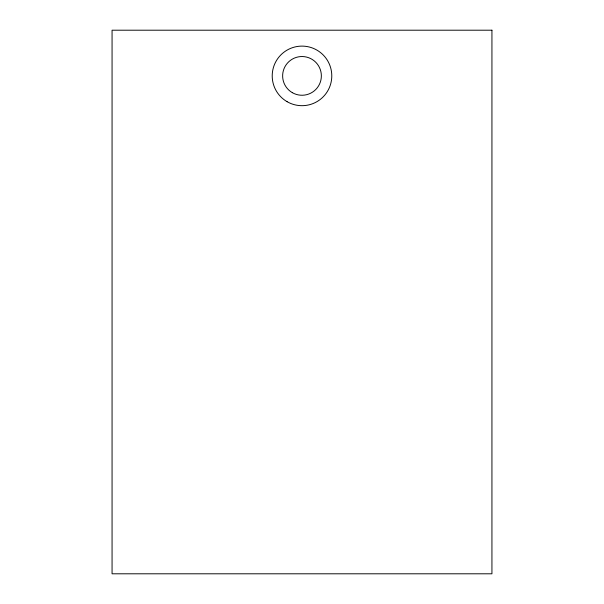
<?xml version="1.0" encoding="UTF-8"?>
<svg xmlns="http://www.w3.org/2000/svg" width="604" height="604" viewBox="0 0 604 604"><rect width="100%" height="100%" fill="white"/><g stroke="black" fill="none" stroke-linecap="round" stroke-linejoin="round"><path stroke-width="0.91" d="M491.935 30.2L112.065 30.2L112.065 573.8L491.935 573.8L491.935 30.2M292.321 92.661A19.358 19.358 0 0 0 321.358 75.893A19.358 19.358 0 0 0 292.321 59.124A19.358 19.358 0 0 0 292.321 92.661M287.104 101.691A29.785 29.785 0 0 0 331.785 75.893A29.785 29.785 0 0 0 287.104 50.102A29.785 29.785 0 0 0 287.104 101.691"/></g></svg>
